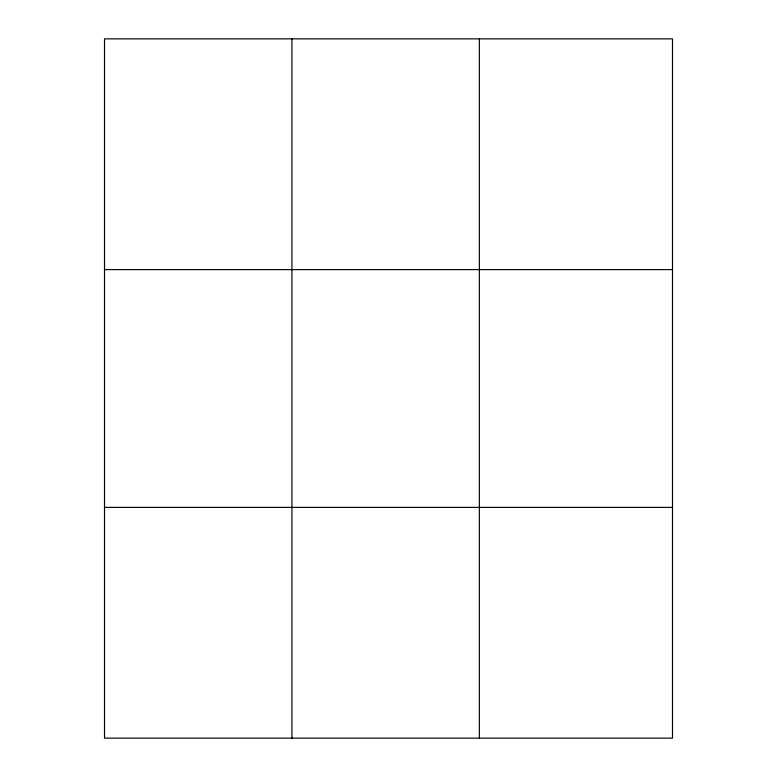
<?xml version="1.0" encoding="UTF-8"?>
<svg xmlns="http://www.w3.org/2000/svg" width="777" height="777" viewBox="0 0 777 777"><rect width="100%" height="100%" fill="white"/><g stroke="black" fill="none" stroke-linecap="round" stroke-linejoin="round"><path stroke-width="1.17" d="M291.948 38.85L291.948 738.15M479.37 38.85L479.37 738.15M104.516 269.619L672.484 269.619M104.516 507.381L672.484 507.381M672.484 723.727L672.484 738.15L104.516 738.15L104.516 38.85L672.484 38.85L672.484 723.727"/></g></svg>
